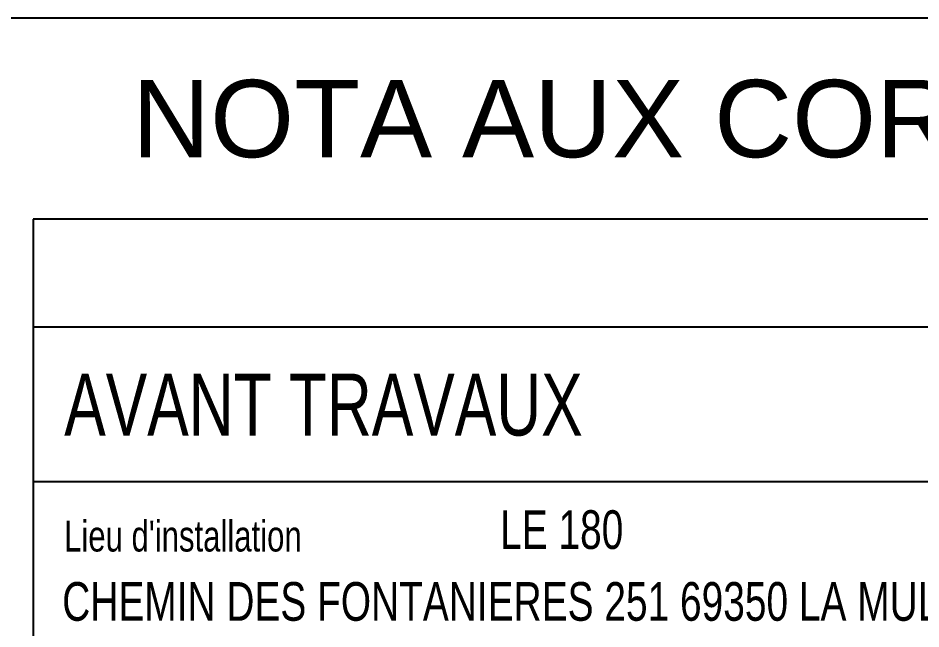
# Paper-space layout 'ldTemplatePARS001R3OrderA3BWPP03 (2)' of a CAD drawing. Header units: millimetres. Extents: x 302 to 722, y -383 to -86.
# Drawn here: x 596.1 to 654.5, y -342.5 to -303 of the extents above; entities that cross this region are included whole.
import ezdxf

# ---------------------------------------------------------------- set-up
doc = ezdxf.new("R2010")
doc.units = ezdxf.units.MM
doc.layers.add('AM_0', color=7, linetype='Continuous', lineweight=50)
doc.layers.add('CDO_ALL_DWG_FRAME', color=7, linetype='Continuous')
doc.layers.add('CDO_TEMP', color=1, linetype='Continuous')
doc.styles.add('CONVERTER_2', font='arial.ttf', dxfattribs={"height": 0.2})
doc.styles.add('LD', font='ARIALUNI.TTF')

psp = doc.layouts.new('ldTemplatePARS001R3OrderA3BWPP03 (2)')

# ---------------------------------------------------------------- linework, layer by layer
at = {"color": 7}
for q in [(554.193, -302.975), (561.401, -302.975)]:
    psp.add_line((717.003, -302.975), q, dxfattribs=at)
psp.add_line((597.038, -315.97), (597.038, -378))
at = {"layer": 'CDO_ALL_DWG_FRAME', "linetype": 'Continuous'}
for p, q in [((717.038, -315.97), (597.038, -315.97)), ((717.038, -322.97), (597.038, -322.97)), ((657.038, -332.97), (597.038, -332.97))]:
    psp.add_line(p, q, dxfattribs=at)

# ---------------------------------------------------------------- texts
at = {"layer": 'AM_0', "insert": (603.439, -306.975), "char_height": 5, "width": 109.76125, "attachment_point": 1, "style": 'LD'}
psp.add_mtext('NOTA AUX CORPS DE METIER', dxfattribs=at)
at = {"layer": 'CDO_ALL_DWG_FRAME', "style": 'CONVERTER_2', "width": 0.72}
for s, height, p in [('AVANT TRAVAUX', 4, (599.049, -329.97)), ('LE 180', 2.5, (627.239, -337.303)), ('CHEMIN DES FONTANIERES 251 69350 LA MULATIERE', 2.5, (598.917, -341.948))]:
    psp.add_text(s, height=height, dxfattribs=at).set_placement(p)
at = {"layer": 'CDO_TEMP', "style": 'CONVERTER_2', "width": 0.72}
psp.add_text("Lieu d'installation", height=2, dxfattribs=at).set_placement((599.038, -337.47))

doc.saveas('drawing.dxf')
